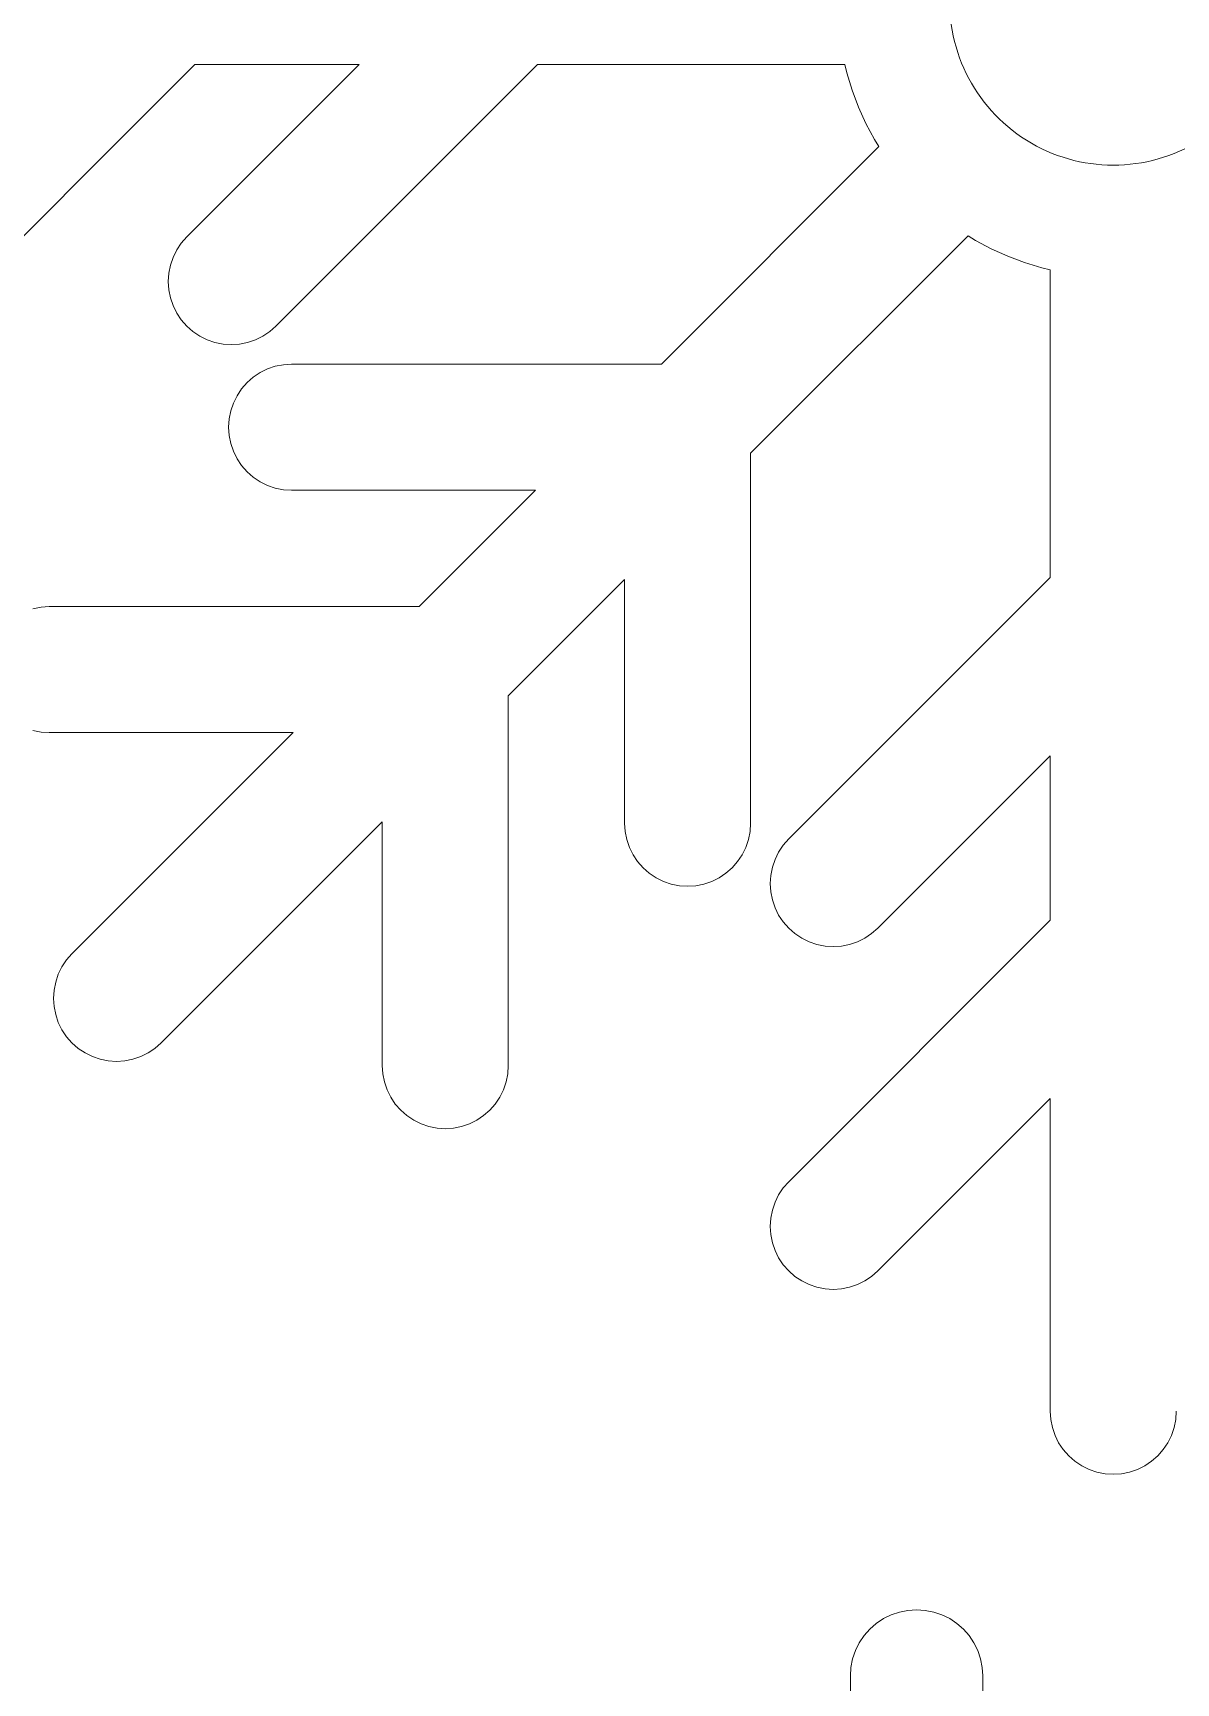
# Model space of a CAD drawing. Header units: centimetres. Extents: x -75 to 51, y -4 to 64.
# Drawn here: x -48.23 to -41.93, y 8.66 to 17.76 of the extents above; entities that cross this region are included whole.
import ezdxf

# ---------------------------------------------------------------- set-up
doc = ezdxf.new("R2010")
doc.units = ezdxf.units.CM
doc.header["$MEASUREMENT"] = 0
doc.layers.add('layer 1', color=7, linetype='Continuous')

msp = doc.modelspace()

# ---------------------------------------------------------------- linework, layer by layer
at = {"layer": 'layer 1', "color": 1, "lineweight": 20}
for points in [[(-43.17586, 17.93588), (-43.17586, 17.93588), (-43.17527, 17.9037), (-43.17527, 17.9037), (-43.17527, 17.9037), (-43.17527, 17.9037), (-43.17344, 17.87172), (-43.17344, 17.87172), (-43.17344, 17.87172), (-43.17344, 17.87172), (-43.17067, 17.83995), (-43.17067, 17.83995), (-43.17067, 17.83995), (-43.17067, 17.83995), (-43.16676, 17.80842), (-43.16676, 17.80842), (-43.16676, 17.80842), (-43.16676, 17.80842), (-43.16174, 17.77715), (-43.16174, 17.77715), (-43.16174, 17.77715), (-43.16174, 17.77715), (-43.15565, 17.74617), (-43.15565, 17.74617), (-43.15565, 17.74617), (-43.15565, 17.74617), (-43.14848, 17.7155), (-43.14848, 17.7155), (-43.14848, 17.7155), (-43.14848, 17.7155), (-43.14028, 17.68517), (-43.14028, 17.68517), (-43.14028, 17.68517), (-43.14028, 17.68517), (-43.13103, 17.6552), (-43.13103, 17.6552), (-43.13103, 17.6552), (-43.13103, 17.6552), (-43.12078, 17.62563), (-43.12078, 17.62563), (-43.12078, 17.62563), (-43.12078, 17.62563), (-43.10952, 17.59646), (-43.10952, 17.59646), (-43.10952, 17.59646), (-43.10952, 17.59646), (-43.09727, 17.56772), (-43.09727, 17.56772), (-43.09727, 17.56772), (-43.09727, 17.56772), (-43.08405, 17.53947), (-43.08405, 17.53947), (-43.08405, 17.53947), (-43.08405, 17.53947), (-43.06988, 17.51171), (-43.06988, 17.51171), (-43.06988, 17.51171), (-43.06988, 17.51171), (-43.05476, 17.48444), (-43.05476, 17.48444), (-43.05476, 17.48444), (-43.05476, 17.48444), (-43.03872, 17.45772), (-43.03872, 17.45772), (-43.03872, 17.45772), (-43.03872, 17.45772), (-43.02176, 17.43155), (-43.02176, 17.43155), (-43.02176, 17.43155), (-43.02176, 17.43155), (-43.00388, 17.40596), (-43.00388, 17.40596), (-43.00388, 17.40596), (-43.00388, 17.40596), (-42.98512, 17.38098), (-42.98512, 17.38098), (-42.98512, 17.38098), (-42.98512, 17.38098), (-42.9655, 17.35665), (-42.9655, 17.35665), (-42.9655, 17.35665), (-42.9655, 17.35665), (-42.94499, 17.33299), (-42.94499, 17.33299), (-42.94499, 17.33299), (-42.94499, 17.33299), (-42.92366, 17.31), (-42.92366, 17.31), (-42.92366, 17.31), (-42.92366, 17.31), (-42.9015, 17.28775), (-42.9015, 17.28775), (-42.9015, 17.28775), (-42.9015, 17.28775), (-42.87851, 17.26623), (-42.87851, 17.26623), (-42.87851, 17.26623), (-42.87851, 17.26623), (-42.85473, 17.24548), (-42.85473, 17.24548), (-42.85473, 17.24548), (-42.85473, 17.24548), (-42.83015, 17.22549), (-42.83015, 17.22549), (-42.83015, 17.22549), (-42.83015, 17.22549), (-42.80481, 17.20633), (-42.80481, 17.20633), (-42.80481, 17.20633), (-42.80481, 17.20633), (-42.7787, 17.188), (-42.7787, 17.188), (-42.7787, 17.188), (-42.7787, 17.188), (-42.75186, 17.17052), (-42.75186, 17.17052), (-42.75186, 17.17052), (-42.75186, 17.17052), (-42.72428, 17.15393), (-42.72428, 17.15393)], [(-42.7244, 17.15392), (-42.7244, 17.15392), (-42.69624, 17.13834), (-42.69624, 17.13834), (-42.69624, 17.13834), (-42.69624, 17.13834), (-42.66768, 17.12383), (-42.66768, 17.12383), (-42.66768, 17.12383), (-42.66768, 17.12383), (-42.63876, 17.11039), (-42.63876, 17.11039), (-42.63876, 17.11039), (-42.63876, 17.11039), (-42.6095, 17.09802), (-42.6095, 17.09802), (-42.6095, 17.09802), (-42.6095, 17.09802), (-42.5799, 17.08673), (-42.5799, 17.08673), (-42.5799, 17.08673), (-42.5799, 17.08673), (-42.55003, 17.07651), (-42.55003, 17.07651), (-42.55003, 17.07651), (-42.55003, 17.07651), (-42.51988, 17.06736), (-42.51988, 17.06736), (-42.51988, 17.06736), (-42.51988, 17.06736), (-42.48952, 17.05932), (-42.48952, 17.05932), (-42.48952, 17.05932), (-42.48952, 17.05932), (-42.45894, 17.05235), (-42.45894, 17.05235), (-42.45894, 17.05235), (-42.45894, 17.05235), (-42.4282, 17.04644), (-42.4282, 17.04644), (-42.4282, 17.04644), (-42.4282, 17.04644), (-42.39731, 17.0416), (-42.39731, 17.0416), (-42.39731, 17.0416), (-42.39731, 17.0416), (-42.36631, 17.03783), (-42.36631, 17.03783), (-42.36631, 17.03783), (-42.36631, 17.03783), (-42.33522, 17.03507), (-42.33522, 17.03507), (-42.33522, 17.03507), (-42.33522, 17.03507), (-42.30408, 17.03354), (-42.30408, 17.03354), (-42.30408, 17.03354), (-42.30408, 17.03354), (-42.27291, 17.03295), (-42.27291, 17.03295), (-42.27291, 17.03295), (-42.27291, 17.03295), (-42.24174, 17.03354), (-42.24174, 17.03354), (-42.24174, 17.03354), (-42.24174, 17.03354), (-42.2106, 17.03507), (-42.2106, 17.03507), (-42.2106, 17.03507), (-42.2106, 17.03507), (-42.17951, 17.03783), (-42.17951, 17.03783), (-42.17951, 17.03783), (-42.17951, 17.03783), (-42.14851, 17.0416), (-42.14851, 17.0416), (-42.14851, 17.0416), (-42.14851, 17.0416), (-42.11762, 17.04644), (-42.11762, 17.04644), (-42.11762, 17.04644), (-42.11762, 17.04644), (-42.08688, 17.05235), (-42.08688, 17.05235), (-42.08688, 17.05235), (-42.08688, 17.05235), (-42.0563, 17.05932), (-42.0563, 17.05932), (-42.0563, 17.05932), (-42.0563, 17.05932), (-42.02594, 17.06736), (-42.02594, 17.06736), (-42.02594, 17.06736), (-42.02594, 17.06736), (-41.99579, 17.07651), (-41.99579, 17.07651), (-41.99579, 17.07651), (-41.99579, 17.07651), (-41.96592, 17.08673), (-41.96592, 17.08673), (-41.96592, 17.08673), (-41.96592, 17.08673), (-41.93632, 17.09802), (-41.93632, 17.09802), (-41.93632, 17.09802), (-41.93632, 17.09802), (-41.90706, 17.11039), (-41.90706, 17.11039), (-41.90706, 17.11039), (-41.90706, 17.11039), (-41.87814, 17.12383), (-41.87814, 17.12383), (-41.87814, 17.12383), (-41.87814, 17.12383), (-41.84958, 17.13834), (-41.84958, 17.13834), (-41.84958, 17.13834), (-41.84958, 17.13834), (-41.82142, 17.15392), (-41.82142, 17.15392)]]:
    msp.add_open_spline(points, degree=3, knots=[0, 0, 0, 0, 0.0322581, 0.0322581, 0.0322581, 0.0322581, 0.0645161, 0.0645161, 0.0645161, 0.0645161, 0.0967742, 0.0967742, 0.0967742, 0.0967742, 0.1290323, 0.1290323, 0.1290323, 0.1290323, 0.1612903, 0.1612903, 0.1612903, 0.1612903, 0.1935484, 0.1935484, 0.1935484, 0.1935484, 0.2258065, 0.2258065, 0.2258065, 0.2258065, 0.2580645, 0.2580645, 0.2580645, 0.2580645, 0.2903226, 0.2903226, 0.2903226, 0.2903226, 0.3225806, 0.3225806, 0.3225806, 0.3225806, 0.3548387, 0.3548387, 0.3548387, 0.3548387, 0.3870968, 0.3870968, 0.3870968, 0.3870968, 0.4193548, 0.4193548, 0.4193548, 0.4193548, 0.4516129, 0.4516129, 0.4516129, 0.4516129, 0.483871, 0.483871, 0.483871, 0.483871, 0.516129, 0.516129, 0.516129, 0.516129, 0.5483871, 0.5483871, 0.5483871, 0.5483871, 0.5806452, 0.5806452, 0.5806452, 0.5806452, 0.6129032, 0.6129032, 0.6129032, 0.6129032, 0.6451613, 0.6451613, 0.6451613, 0.6451613, 0.6774194, 0.6774194, 0.6774194, 0.6774194, 0.7096774, 0.7096774, 0.7096774, 0.7096774, 0.7419355, 0.7419355, 0.7419355, 0.7419355, 0.7741935, 0.7741935, 0.7741935, 0.7741935, 0.8064516, 0.8064516, 0.8064516, 0.8064516, 0.8387097, 0.8387097, 0.8387097, 0.8387097, 0.8709677, 0.8709677, 0.8709677, 0.8709677, 0.9032258, 0.9032258, 0.9032258, 0.9032258, 0.9354839, 0.9354839, 0.9354839, 0.9354839, 1, 1, 1, 1], dxfattribs=at)
for points in [[(-48.78284, 16.14544), (-48.78284, 16.14544), (-47.34012, 17.58817), (-47.34012, 17.58817)], [(-46.43291, 17.58817), (-46.43291, 17.58817), (-47.38392, 16.63717), (-47.38392, 16.63717)], [(-47.34012, 17.58817), (-47.34012, 17.58817), (-46.43291, 17.58817), (-46.43291, 17.58817)], [(-46.8922, 16.14544), (-46.8922, 16.14544), (-45.44949, 17.58817), (-45.44949, 17.58817)], [(-45.44949, 17.58817), (-45.44949, 17.58817), (-43.75303, 17.58817), (-43.75303, 17.58817)], [(-43.75303, 17.58817), (-43.75303, 17.58817), (-43.7423, 17.54216), (-43.7423, 17.54216)], [(-43.7423, 17.54216), (-43.7423, 17.54216), (-43.71341, 17.4469), (-43.71341, 17.4469)], [(-43.71341, 17.4469), (-43.71341, 17.4469), (-43.67834, 17.35374), (-43.67834, 17.35374)], [(-43.67834, 17.35374), (-43.67834, 17.35374), (-43.63726, 17.26306), (-43.63726, 17.26306)], [(-43.63726, 17.26306), (-43.63726, 17.26306), (-43.59033, 17.17528), (-43.59033, 17.17528)], [(-43.56539, 17.13517), (-43.56539, 17.13517), (-44.76495, 15.9356), (-44.76495, 15.9356)], [(-43.59033, 17.17528), (-43.59033, 17.17528), (-43.56539, 17.13517), (-43.56539, 17.13517)], [(-47.43916, 16.56516), (-47.43916, 16.56516), (-47.4593, 16.52438), (-47.4593, 16.52438)], [(-47.41392, 16.60297), (-47.41392, 16.60297), (-47.43916, 16.56516), (-47.43916, 16.56516)], [(-47.38392, 16.63717), (-47.38392, 16.63717), (-47.41392, 16.60297), (-47.41392, 16.60297)], [(-44.27323, 15.44386), (-44.27323, 15.44386), (-43.07366, 16.64342), (-43.07366, 16.64342)], [(-43.07366, 16.64342), (-43.07366, 16.64342), (-43.03353, 16.61847), (-43.03353, 16.61847)], [(-43.03353, 16.61847), (-43.03353, 16.61847), (-42.94575, 16.57155), (-42.94575, 16.57155)], [(-42.94575, 16.57155), (-42.94575, 16.57155), (-42.85508, 16.53047), (-42.85508, 16.53047)], [(-47.4739, 16.4813), (-47.4739, 16.4813), (-47.48278, 16.4367), (-47.48278, 16.4367)], [(-47.4593, 16.52438), (-47.4593, 16.52438), (-47.4739, 16.4813), (-47.4739, 16.4813)], [(-42.85508, 16.53047), (-42.85508, 16.53047), (-42.76191, 16.4954), (-42.76191, 16.4954)], [(-42.76191, 16.4954), (-42.76191, 16.4954), (-42.66665, 16.46652), (-42.66665, 16.46652)], [(-47.48278, 16.4367), (-47.48278, 16.4367), (-47.48576, 16.39131), (-47.48576, 16.39131)], [(-47.48576, 16.39131), (-47.48576, 16.39131), (-47.48278, 16.34592), (-47.48278, 16.34592)], [(-42.66665, 16.46652), (-42.66665, 16.46652), (-42.62064, 16.45578), (-42.62064, 16.45578)], [(-42.62064, 16.45578), (-42.62064, 16.45578), (-42.62064, 14.75932), (-42.62064, 14.75932)], [(-47.48278, 16.34592), (-47.48278, 16.34592), (-47.4739, 16.30132), (-47.4739, 16.30132)], [(-47.4739, 16.30132), (-47.4739, 16.30132), (-47.4593, 16.25824), (-47.4593, 16.25824)], [(-47.4593, 16.25824), (-47.4593, 16.25824), (-47.43916, 16.21746), (-47.43916, 16.21746)], [(-47.43916, 16.21746), (-47.43916, 16.21746), (-47.41392, 16.17963), (-47.41392, 16.17963)], [(-47.41392, 16.17963), (-47.41392, 16.17963), (-47.38392, 16.14544), (-47.38392, 16.14544)], [(-47.38392, 16.14544), (-47.38392, 16.14544), (-47.34973, 16.11546), (-47.34973, 16.11546)], [(-47.34973, 16.11546), (-47.34973, 16.11546), (-47.31189, 16.0902), (-47.31189, 16.0902)], [(-46.96419, 16.0902), (-46.96419, 16.0902), (-46.92639, 16.11546), (-46.92639, 16.11546)], [(-46.92639, 16.11546), (-46.92639, 16.11546), (-46.8922, 16.14544), (-46.8922, 16.14544)], [(-47.31189, 16.0902), (-47.31189, 16.0902), (-47.27113, 16.07008), (-47.27113, 16.07008)], [(-47.27113, 16.07008), (-47.27113, 16.07008), (-47.22806, 16.05546), (-47.22806, 16.05546)], [(-47.22806, 16.05546), (-47.22806, 16.05546), (-47.18344, 16.04658), (-47.18344, 16.04658)], [(-47.18344, 16.04658), (-47.18344, 16.04658), (-47.13805, 16.04363), (-47.13805, 16.04363)], [(-47.13805, 16.04361), (-47.13805, 16.04361), (-47.09269, 16.04654), (-47.09269, 16.04654)], [(-47.09269, 16.04658), (-47.09269, 16.04658), (-47.04806, 16.05546), (-47.04806, 16.05546)], [(-47.04806, 16.05546), (-47.04806, 16.05546), (-47.005, 16.07008), (-47.005, 16.07008)], [(-47.005, 16.07008), (-47.005, 16.07008), (-46.96419, 16.0902), (-46.96419, 16.0902)], [(-46.85064, 15.93261), (-46.85064, 15.93261), (-46.89526, 15.92373), (-46.89526, 15.92373)], [(-46.80528, 15.9356), (-46.80528, 15.9356), (-46.85064, 15.93264), (-46.85064, 15.93264)], [(-44.76495, 15.9356), (-44.76495, 15.9356), (-46.80528, 15.9356), (-46.80528, 15.9356)], [(-47.01694, 15.86373), (-47.01694, 15.86373), (-47.05112, 15.83374), (-47.05112, 15.83374)], [(-46.97913, 15.889), (-46.97913, 15.889), (-47.01694, 15.86373), (-47.01694, 15.86373)], [(-46.93833, 15.90913), (-46.93833, 15.90913), (-46.97913, 15.889), (-46.97913, 15.889)], [(-46.89526, 15.92373), (-46.89526, 15.92373), (-46.93833, 15.90913), (-46.93833, 15.90913)], [(-47.1064, 15.76174), (-47.1064, 15.76174), (-47.12651, 15.72094), (-47.12651, 15.72094)], [(-47.08112, 15.79956), (-47.08112, 15.79956), (-47.1064, 15.76174), (-47.1064, 15.76174)], [(-47.05112, 15.83374), (-47.05112, 15.83374), (-47.08112, 15.79956), (-47.08112, 15.79956)], [(-47.14114, 15.67788), (-47.14114, 15.67788), (-47.14999, 15.63327), (-47.14999, 15.63327)], [(-47.12651, 15.72094), (-47.12651, 15.72094), (-47.14114, 15.67788), (-47.14114, 15.67788)], [(-47.14999, 15.63327), (-47.14999, 15.63327), (-47.15298, 15.5879), (-47.15298, 15.5879)], [(-47.15298, 15.5879), (-47.15298, 15.5879), (-47.14999, 15.5425), (-47.14999, 15.5425)], [(-47.14999, 15.5425), (-47.14999, 15.5425), (-47.14114, 15.49789), (-47.14114, 15.49789)], [(-47.14114, 15.49789), (-47.14114, 15.49789), (-47.12651, 15.45483), (-47.12651, 15.45483)], [(-47.12651, 15.45483), (-47.12651, 15.45483), (-47.1064, 15.41403), (-47.1064, 15.41403)], [(-47.1064, 15.41403), (-47.1064, 15.41403), (-47.08112, 15.37621), (-47.08112, 15.37621)], [(-44.27323, 13.40353), (-44.27323, 13.40353), (-44.27323, 15.44386), (-44.27323, 15.44386)], [(-47.08112, 15.37621), (-47.08112, 15.37621), (-47.05112, 15.34201), (-47.05112, 15.34201)], [(-47.05112, 15.34201), (-47.05112, 15.34201), (-47.01694, 15.31203), (-47.01694, 15.31203)], [(-47.01694, 15.31203), (-47.01694, 15.31203), (-46.97913, 15.28677), (-46.97913, 15.28677)], [(-46.97913, 15.28677), (-46.97913, 15.28677), (-46.93833, 15.26665), (-46.93833, 15.26665)], [(-46.93833, 15.26665), (-46.93833, 15.26665), (-46.89526, 15.25204), (-46.89526, 15.25204)], [(-46.89526, 15.25204), (-46.89526, 15.25204), (-46.85064, 15.24317), (-46.85064, 15.24317)], [(-46.85064, 15.24317), (-46.85064, 15.24317), (-46.80528, 15.24022), (-46.80528, 15.24022)], [(-46.80528, 15.24018), (-46.80528, 15.24018), (-45.46036, 15.24018), (-45.46036, 15.24018)], [(-45.46036, 15.24018), (-45.46036, 15.24018), (-46.10184, 14.59871), (-46.10184, 14.59871)], [(-45.61009, 14.10697), (-45.61009, 14.10697), (-44.96863, 14.74845), (-44.96863, 14.74845)], [(-44.96863, 14.74845), (-44.96863, 14.74845), (-44.96863, 13.40353), (-44.96863, 13.40353)], [(-42.62064, 14.75932), (-42.62064, 14.75932), (-44.06337, 13.31661), (-44.06337, 13.31661)], [(-48.18752, 14.59573), (-48.18752, 14.59573), (-48.23215, 14.58683), (-48.23215, 14.58683)], [(-48.14216, 14.59871), (-48.14216, 14.59871), (-48.18752, 14.59569), (-48.18752, 14.59569)], [(-46.10184, 14.59871), (-46.10184, 14.59871), (-48.14216, 14.59871), (-48.14216, 14.59871)], [(-45.61009, 12.06663), (-45.61009, 12.06663), (-45.61009, 14.10697), (-45.61009, 14.10697)], [(-48.23215, 13.91516), (-48.23215, 13.91516), (-48.18752, 13.90629), (-48.18752, 13.90629)], [(-48.18752, 13.90629), (-48.18752, 13.90629), (-48.14216, 13.90335), (-48.14216, 13.90335)], [(-48.14216, 13.90332), (-48.14216, 13.90332), (-46.79723, 13.90332), (-46.79723, 13.90332)], [(-46.79723, 13.90332), (-46.79723, 13.90332), (-48.01692, 12.68362), (-48.01692, 12.68362)], [(-43.57164, 12.82487), (-43.57164, 12.82487), (-42.62064, 13.77589), (-42.62064, 13.77589)], [(-42.62064, 13.77589), (-42.62064, 13.77589), (-42.62064, 12.86868), (-42.62064, 12.86868)], [(-47.52517, 12.19189), (-47.52517, 12.19189), (-46.3055, 13.41157), (-46.3055, 13.41157)], [(-46.3055, 13.41157), (-46.3055, 13.41157), (-46.3055, 12.06663), (-46.3055, 12.06663)], [(-44.96863, 13.40353), (-44.96863, 13.40353), (-44.96565, 13.35816), (-44.96565, 13.35816)], [(-44.2762, 13.35816), (-44.2762, 13.35816), (-44.27323, 13.40353), (-44.27323, 13.40353)], [(-44.96565, 13.35816), (-44.96565, 13.35816), (-44.95678, 13.31353), (-44.95678, 13.31353)], [(-44.95678, 13.31353), (-44.95678, 13.31353), (-44.94217, 13.27048), (-44.94217, 13.27048)], [(-44.29969, 13.27048), (-44.29969, 13.27048), (-44.28507, 13.31353), (-44.28507, 13.31353)], [(-44.28507, 13.31353), (-44.28507, 13.31353), (-44.2762, 13.35816), (-44.2762, 13.35816)], [(-44.06337, 13.31661), (-44.06337, 13.31661), (-44.09335, 13.2824), (-44.09335, 13.2824)], [(-44.94217, 13.27048), (-44.94217, 13.27048), (-44.92205, 13.22967), (-44.92205, 13.22967)], [(-44.92205, 13.22967), (-44.92205, 13.22967), (-44.89678, 13.19188), (-44.89678, 13.19188)], [(-44.34508, 13.19188), (-44.34508, 13.19188), (-44.31981, 13.22967), (-44.31981, 13.22967)], [(-44.31981, 13.22967), (-44.31981, 13.22967), (-44.29969, 13.27048), (-44.29969, 13.27048)], [(-44.13874, 13.20381), (-44.13874, 13.20381), (-44.15336, 13.16073), (-44.15336, 13.16073)], [(-44.11862, 13.24461), (-44.11862, 13.24461), (-44.13874, 13.20381), (-44.13874, 13.20381)], [(-44.09335, 13.2824), (-44.09335, 13.2824), (-44.11862, 13.24461), (-44.11862, 13.24461)], [(-44.89678, 13.19188), (-44.89678, 13.19188), (-44.86679, 13.15769), (-44.86679, 13.15769)], [(-44.86679, 13.15769), (-44.86679, 13.15769), (-44.8326, 13.12768), (-44.8326, 13.12768)], [(-44.8326, 13.12768), (-44.8326, 13.12768), (-44.79479, 13.10241), (-44.79479, 13.10241)], [(-44.44708, 13.10241), (-44.44708, 13.10241), (-44.40926, 13.12768), (-44.40926, 13.12768)], [(-44.40926, 13.12768), (-44.40926, 13.12768), (-44.37507, 13.15769), (-44.37507, 13.15769)], [(-44.37507, 13.15769), (-44.37507, 13.15769), (-44.34508, 13.19188), (-44.34508, 13.19188)], [(-44.16223, 13.11612), (-44.16223, 13.11612), (-44.16521, 13.07076), (-44.16521, 13.07076)], [(-44.15336, 13.16073), (-44.15336, 13.16073), (-44.16223, 13.11612), (-44.16223, 13.11612)], [(-44.79479, 13.10241), (-44.79479, 13.10241), (-44.754, 13.08231), (-44.754, 13.08231)], [(-44.754, 13.08231), (-44.754, 13.08231), (-44.71092, 13.06766), (-44.71092, 13.06766)], [(-44.71092, 13.06766), (-44.71092, 13.06766), (-44.66631, 13.05882), (-44.66631, 13.05882)], [(-44.66631, 13.05882), (-44.66631, 13.05882), (-44.62093, 13.05579), (-44.62093, 13.05579)], [(-44.62093, 13.05582), (-44.62093, 13.05582), (-44.57555, 13.05884), (-44.57555, 13.05884)], [(-44.57555, 13.05882), (-44.57555, 13.05882), (-44.53094, 13.06766), (-44.53094, 13.06766)], [(-44.53094, 13.06766), (-44.53094, 13.06766), (-44.48787, 13.08231), (-44.48787, 13.08231)], [(-44.48787, 13.08231), (-44.48787, 13.08231), (-44.44708, 13.10241), (-44.44708, 13.10241)], [(-44.16521, 13.07076), (-44.16521, 13.07076), (-44.16223, 13.02536), (-44.16223, 13.02536)], [(-44.16223, 13.02536), (-44.16223, 13.02536), (-44.15336, 12.98073), (-44.15336, 12.98073)], [(-44.15336, 12.98073), (-44.15336, 12.98073), (-44.13874, 12.93768), (-44.13874, 12.93768)], [(-44.13874, 12.93768), (-44.13874, 12.93768), (-44.11862, 12.89691), (-44.11862, 12.89691)], [(-44.11862, 12.89691), (-44.11862, 12.89691), (-44.09335, 12.85906), (-44.09335, 12.85906)], [(-44.09335, 12.85906), (-44.09335, 12.85906), (-44.06337, 12.82487), (-44.06337, 12.82487)], [(-42.62064, 12.86868), (-42.62064, 12.86868), (-44.06337, 11.42597), (-44.06337, 11.42597)], [(-44.06337, 12.82487), (-44.06337, 12.82487), (-44.02917, 12.79489), (-44.02917, 12.79489)], [(-44.02917, 12.79489), (-44.02917, 12.79489), (-43.99135, 12.76964), (-43.99135, 12.76964)], [(-43.99135, 12.76964), (-43.99135, 12.76964), (-43.95056, 12.7495), (-43.95056, 12.7495)], [(-43.95056, 12.7495), (-43.95056, 12.7495), (-43.9075, 12.73491), (-43.9075, 12.73491)], [(-43.72751, 12.73491), (-43.72751, 12.73491), (-43.68444, 12.7495), (-43.68444, 12.7495)], [(-43.68444, 12.7495), (-43.68444, 12.7495), (-43.64365, 12.76964), (-43.64365, 12.76964)], [(-43.64365, 12.76964), (-43.64365, 12.76964), (-43.60583, 12.79489), (-43.60583, 12.79489)], [(-43.60583, 12.79489), (-43.60583, 12.79489), (-43.57164, 12.82487), (-43.57164, 12.82487)], [(-48.01692, 12.68362), (-48.01692, 12.68362), (-48.04688, 12.64944), (-48.04688, 12.64944)], [(-43.9075, 12.73491), (-43.9075, 12.73491), (-43.86288, 12.72601), (-43.86288, 12.72601)], [(-43.86288, 12.72601), (-43.86288, 12.72601), (-43.8175, 12.72308), (-43.8175, 12.72308)], [(-43.8175, 12.72306), (-43.8175, 12.72306), (-43.77212, 12.726), (-43.77212, 12.726)], [(-43.77212, 12.72601), (-43.77212, 12.72601), (-43.72751, 12.73491), (-43.72751, 12.73491)], [(-48.09227, 12.57081), (-48.09227, 12.57081), (-48.1069, 12.52775), (-48.1069, 12.52775)], [(-48.07216, 12.61161), (-48.07216, 12.61161), (-48.09227, 12.57081), (-48.09227, 12.57081)], [(-48.04688, 12.64944), (-48.04688, 12.64944), (-48.07216, 12.61161), (-48.07216, 12.61161)], [(-48.11577, 12.48316), (-48.11577, 12.48316), (-48.11875, 12.43776), (-48.11875, 12.43776)], [(-48.1069, 12.52775), (-48.1069, 12.52775), (-48.11577, 12.48316), (-48.11577, 12.48316)], [(-48.11875, 12.43776), (-48.11875, 12.43776), (-48.11577, 12.39236), (-48.11577, 12.39236)], [(-48.11577, 12.39236), (-48.11577, 12.39236), (-48.1069, 12.34777), (-48.1069, 12.34777)], [(-48.1069, 12.34777), (-48.1069, 12.34777), (-48.09227, 12.30471), (-48.09227, 12.30471)], [(-48.09227, 12.30471), (-48.09227, 12.30471), (-48.07216, 12.26391), (-48.07216, 12.26391)], [(-48.07216, 12.26391), (-48.07216, 12.26391), (-48.04688, 12.22611), (-48.04688, 12.22611)], [(-48.04688, 12.22611), (-48.04688, 12.22611), (-48.01692, 12.19189), (-48.01692, 12.19189)], [(-48.01692, 12.19189), (-48.01692, 12.19189), (-47.98269, 12.16193), (-47.98269, 12.16193)], [(-47.98269, 12.16193), (-47.98269, 12.16193), (-47.94489, 12.13665), (-47.94489, 12.13665)], [(-47.94489, 12.13665), (-47.94489, 12.13665), (-47.90409, 12.11653), (-47.90409, 12.11653)], [(-47.90409, 12.11653), (-47.90409, 12.11653), (-47.86103, 12.10191), (-47.86103, 12.10191)], [(-47.68106, 12.10191), (-47.68106, 12.10191), (-47.63799, 12.11653), (-47.63799, 12.11653)], [(-47.63799, 12.11653), (-47.63799, 12.11653), (-47.59719, 12.13665), (-47.59719, 12.13665)], [(-47.59719, 12.13665), (-47.59719, 12.13665), (-47.55936, 12.16193), (-47.55936, 12.16193)], [(-47.55936, 12.16193), (-47.55936, 12.16193), (-47.52517, 12.19189), (-47.52517, 12.19189)], [(-47.86103, 12.10191), (-47.86103, 12.10191), (-47.81643, 12.09303), (-47.81643, 12.09303)], [(-47.81643, 12.09303), (-47.81643, 12.09303), (-47.77104, 12.09008), (-47.77104, 12.09008)], [(-47.77104, 12.09006), (-47.77104, 12.09006), (-47.72566, 12.09299), (-47.72566, 12.09299)], [(-47.72566, 12.09303), (-47.72566, 12.09303), (-47.68106, 12.10191), (-47.68106, 12.10191)], [(-46.3055, 12.06663), (-46.3055, 12.06663), (-46.30253, 12.02128), (-46.30253, 12.02128)], [(-46.30253, 12.02128), (-46.30253, 12.02128), (-46.29365, 11.97667), (-46.29365, 11.97667)], [(-45.62197, 11.97667), (-45.62197, 11.97667), (-45.61309, 12.02128), (-45.61309, 12.02128)], [(-45.61309, 12.02128), (-45.61309, 12.02128), (-45.61009, 12.06663), (-45.61009, 12.06663)], [(-46.29365, 11.97667), (-46.29365, 11.97667), (-46.27906, 11.93359), (-46.27906, 11.93359)], [(-46.27906, 11.93359), (-46.27906, 11.93359), (-46.25894, 11.89278), (-46.25894, 11.89278)], [(-45.65671, 11.89278), (-45.65671, 11.89278), (-45.63657, 11.93359), (-45.63657, 11.93359)], [(-45.63657, 11.93359), (-45.63657, 11.93359), (-45.62197, 11.97667), (-45.62197, 11.97667)], [(-46.25894, 11.89278), (-46.25894, 11.89278), (-46.23366, 11.85499), (-46.23366, 11.85499)], [(-46.23366, 11.85499), (-46.23366, 11.85499), (-46.20366, 11.8208), (-46.20366, 11.8208)], [(-45.71195, 11.8208), (-45.71195, 11.8208), (-45.68196, 11.85499), (-45.68196, 11.85499)], [(-45.68196, 11.85499), (-45.68196, 11.85499), (-45.65671, 11.89278), (-45.65671, 11.89278)], [(-43.57164, 10.93424), (-43.57164, 10.93424), (-42.62064, 11.88525), (-42.62064, 11.88525)], [(-42.62064, 11.88525), (-42.62064, 11.88525), (-42.62064, 10.16036), (-42.62064, 10.16036)], [(-46.20366, 11.8208), (-46.20366, 11.8208), (-46.16948, 11.7908), (-46.16948, 11.7908)], [(-46.16948, 11.7908), (-46.16948, 11.7908), (-46.13168, 11.76553), (-46.13168, 11.76553)], [(-46.13168, 11.76553), (-46.13168, 11.76553), (-46.09087, 11.7454), (-46.09087, 11.7454)], [(-46.09087, 11.7454), (-46.09087, 11.7454), (-46.04781, 11.73082), (-46.04781, 11.73082)], [(-45.86781, 11.73082), (-45.86781, 11.73082), (-45.82474, 11.7454), (-45.82474, 11.7454)], [(-45.82474, 11.7454), (-45.82474, 11.7454), (-45.78397, 11.76553), (-45.78397, 11.76553)], [(-45.78397, 11.76553), (-45.78397, 11.76553), (-45.74614, 11.7908), (-45.74614, 11.7908)], [(-45.74614, 11.7908), (-45.74614, 11.7908), (-45.71195, 11.8208), (-45.71195, 11.8208)], [(-46.04781, 11.73082), (-46.04781, 11.73082), (-46.00318, 11.72194), (-46.00318, 11.72194)], [(-46.00318, 11.72194), (-46.00318, 11.72194), (-45.95779, 11.71891), (-45.95779, 11.71891)], [(-45.95779, 11.71893), (-45.95779, 11.71893), (-45.91243, 11.72196), (-45.91243, 11.72196)], [(-45.91243, 11.72194), (-45.91243, 11.72194), (-45.86781, 11.73082), (-45.86781, 11.73082)], [(-44.09335, 11.39176), (-44.09335, 11.39176), (-44.11862, 11.35398), (-44.11862, 11.35398)], [(-44.06337, 11.42597), (-44.06337, 11.42597), (-44.09335, 11.39176), (-44.09335, 11.39176)], [(-44.13874, 11.31317), (-44.13874, 11.31317), (-44.15336, 11.27011), (-44.15336, 11.27011)], [(-44.11862, 11.35398), (-44.11862, 11.35398), (-44.13874, 11.31317), (-44.13874, 11.31317)], [(-44.16223, 11.22548), (-44.16223, 11.22548), (-44.16521, 11.18013), (-44.16521, 11.18013)], [(-44.15336, 11.27011), (-44.15336, 11.27011), (-44.16223, 11.22548), (-44.16223, 11.22548)], [(-44.16521, 11.18013), (-44.16521, 11.18013), (-44.16223, 11.13473), (-44.16223, 11.13473)], [(-44.16223, 11.13473), (-44.16223, 11.13473), (-44.15336, 11.09014), (-44.15336, 11.09014)], [(-44.15336, 11.09014), (-44.15336, 11.09014), (-44.13874, 11.04704), (-44.13874, 11.04704)], [(-44.13874, 11.04704), (-44.13874, 11.04704), (-44.11862, 11.00628), (-44.11862, 11.00628)], [(-44.11862, 11.00628), (-44.11862, 11.00628), (-44.09335, 10.96845), (-44.09335, 10.96845)], [(-44.09335, 10.96845), (-44.09335, 10.96845), (-44.06337, 10.93424), (-44.06337, 10.93424)], [(-44.06337, 10.93424), (-44.06337, 10.93424), (-44.02917, 10.90426), (-44.02917, 10.90426)], [(-43.60583, 10.90426), (-43.60583, 10.90426), (-43.57164, 10.93424), (-43.57164, 10.93424)], [(-44.02917, 10.90426), (-44.02917, 10.90426), (-43.99135, 10.879), (-43.99135, 10.879)], [(-43.99135, 10.879), (-43.99135, 10.879), (-43.95056, 10.85886), (-43.95056, 10.85886)], [(-43.95056, 10.85886), (-43.95056, 10.85886), (-43.9075, 10.84427), (-43.9075, 10.84427)], [(-43.9075, 10.84427), (-43.9075, 10.84427), (-43.86288, 10.83538), (-43.86288, 10.83538)], [(-43.86288, 10.83538), (-43.86288, 10.83538), (-43.8175, 10.83244), (-43.8175, 10.83244)], [(-43.8175, 10.83243), (-43.8175, 10.83243), (-43.77212, 10.83536), (-43.77212, 10.83536)], [(-43.77212, 10.83538), (-43.77212, 10.83538), (-43.72751, 10.84427), (-43.72751, 10.84427)], [(-43.72751, 10.84427), (-43.72751, 10.84427), (-43.68444, 10.85886), (-43.68444, 10.85886)], [(-43.68444, 10.85886), (-43.68444, 10.85886), (-43.64365, 10.879), (-43.64365, 10.879)], [(-43.64365, 10.879), (-43.64365, 10.879), (-43.60583, 10.90426), (-43.60583, 10.90426)], [(-42.62064, 10.16036), (-42.62064, 10.16036), (-42.61767, 10.11498), (-42.61767, 10.11498)], [(-42.61767, 10.11498), (-42.61767, 10.11498), (-42.6088, 10.07037), (-42.6088, 10.07037)], [(-41.93708, 10.07037), (-41.93708, 10.07037), (-41.92822, 10.11498), (-41.92822, 10.11498)], [(-41.92822, 10.11498), (-41.92822, 10.11498), (-41.92524, 10.16036), (-41.92524, 10.16036)], [(-42.6088, 10.07037), (-42.6088, 10.07037), (-42.59417, 10.02731), (-42.59417, 10.02731)], [(-42.59417, 10.02731), (-42.59417, 10.02731), (-42.57406, 9.98651), (-42.57406, 9.98651)], [(-41.97183, 9.98651), (-41.97183, 9.98651), (-41.95171, 10.02731), (-41.95171, 10.02731)], [(-41.95171, 10.02731), (-41.95171, 10.02731), (-41.93708, 10.07037), (-41.93708, 10.07037)], [(-42.57406, 9.98651), (-42.57406, 9.98651), (-42.54879, 9.94868), (-42.54879, 9.94868)], [(-42.54879, 9.94868), (-42.54879, 9.94868), (-42.5188, 9.91449), (-42.5188, 9.91449)], [(-42.02707, 9.91449), (-42.02707, 9.91449), (-41.99709, 9.94868), (-41.99709, 9.94868)], [(-41.99709, 9.94868), (-41.99709, 9.94868), (-41.97183, 9.98651), (-41.97183, 9.98651)], [(-42.5188, 9.91449), (-42.5188, 9.91449), (-42.4846, 9.88453), (-42.4846, 9.88453)], [(-42.4846, 9.88453), (-42.4846, 9.88453), (-42.44679, 9.85925), (-42.44679, 9.85925)], [(-42.44679, 9.85925), (-42.44679, 9.85925), (-42.406, 9.83914), (-42.406, 9.83914)], [(-42.406, 9.83914), (-42.406, 9.83914), (-42.36293, 9.82451), (-42.36293, 9.82451)], [(-42.18295, 9.82451), (-42.18295, 9.82451), (-42.13989, 9.83914), (-42.13989, 9.83914)], [(-42.13989, 9.83914), (-42.13989, 9.83914), (-42.09909, 9.85925), (-42.09909, 9.85925)], [(-42.09909, 9.85925), (-42.09909, 9.85925), (-42.06127, 9.88453), (-42.06127, 9.88453)], [(-42.06127, 9.88453), (-42.06127, 9.88453), (-42.02707, 9.91449), (-42.02707, 9.91449)], [(-42.36293, 9.82451), (-42.36293, 9.82451), (-42.31832, 9.81563), (-42.31832, 9.81563)], [(-42.31832, 9.81563), (-42.31832, 9.81563), (-42.27294, 9.81266), (-42.27294, 9.81266)], [(-42.27294, 9.81266), (-42.27294, 9.81266), (-42.22756, 9.8156), (-42.22756, 9.8156)], [(-42.22756, 9.81563), (-42.22756, 9.81563), (-42.18295, 9.82451), (-42.18295, 9.82451)], [(-43.5403, 9.01665), (-43.5403, 9.01665), (-43.58002, 8.99003), (-43.58002, 8.99003)], [(-43.49747, 9.03778), (-43.49747, 9.03778), (-43.5403, 9.01665), (-43.5403, 9.01665)], [(-43.45224, 9.05308), (-43.45224, 9.05308), (-43.49747, 9.03778), (-43.49747, 9.03778)], [(-43.40541, 9.06225), (-43.40541, 9.06225), (-43.45224, 9.05308), (-43.45224, 9.05308)], [(-43.35776, 9.06531), (-43.35776, 9.06531), (-43.40541, 9.06225), (-43.40541, 9.06225)], [(-43.31011, 9.06225), (-43.31011, 9.06225), (-43.35776, 9.06531), (-43.35776, 9.06531)], [(-43.26327, 9.05308), (-43.26327, 9.05308), (-43.31011, 9.06225), (-43.31011, 9.06225)], [(-43.21805, 9.03778), (-43.21805, 9.03778), (-43.26327, 9.05308), (-43.26327, 9.05308)], [(-43.17522, 9.01665), (-43.17522, 9.01665), (-43.21805, 9.03778), (-43.21805, 9.03778)], [(-43.1355, 8.99003), (-43.1355, 8.99003), (-43.17522, 9.01665), (-43.17522, 9.01665)], [(-43.64741, 8.92268), (-43.64741, 8.92268), (-43.67394, 8.88289), (-43.67394, 8.88289)], [(-43.61592, 8.9585), (-43.61592, 8.9585), (-43.64741, 8.92268), (-43.64741, 8.92268)], [(-43.58002, 8.99003), (-43.58002, 8.99003), (-43.61592, 8.9585), (-43.61592, 8.9585)], [(-43.0996, 8.9585), (-43.0996, 8.9585), (-43.1355, 8.99003), (-43.1355, 8.99003)], [(-43.06811, 8.92268), (-43.06811, 8.92268), (-43.0996, 8.9585), (-43.0996, 8.9585)], [(-43.04157, 8.88289), (-43.04157, 8.88289), (-43.06811, 8.92268), (-43.06811, 8.92268)], [(-43.69507, 8.84005), (-43.69507, 8.84005), (-43.71042, 8.79475), (-43.71042, 8.79475)], [(-43.67394, 8.88289), (-43.67394, 8.88289), (-43.69507, 8.84005), (-43.69507, 8.84005)], [(-43.02045, 8.84005), (-43.02045, 8.84005), (-43.04157, 8.88289), (-43.04157, 8.88289)], [(-43.0051, 8.79475), (-43.0051, 8.79475), (-43.02045, 8.84005), (-43.02045, 8.84005)], [(-43.71973, 8.74792), (-43.71973, 8.74792), (-43.72286, 8.70047), (-43.72286, 8.70047)], [(-43.71042, 8.79475), (-43.71042, 8.79475), (-43.71973, 8.74792), (-43.71973, 8.74792)], [(-42.99579, 8.74792), (-42.99579, 8.74792), (-43.0051, 8.79475), (-43.0051, 8.79475)], [(-42.99266, 8.70047), (-42.99266, 8.70047), (-42.99579, 8.74792), (-42.99579, 8.74792)], [(-43.72286, 8.70047), (-43.72286, 8.70047), (-43.72286, 6.88911), (-43.72286, 6.88911)], [(-42.99266, 6.88911), (-42.99266, 6.88911), (-42.99266, 8.70047), (-42.99266, 8.70047)]]:
    msp.add_open_spline(points, degree=3, dxfattribs=at)

doc.saveas('drawing.dxf')
